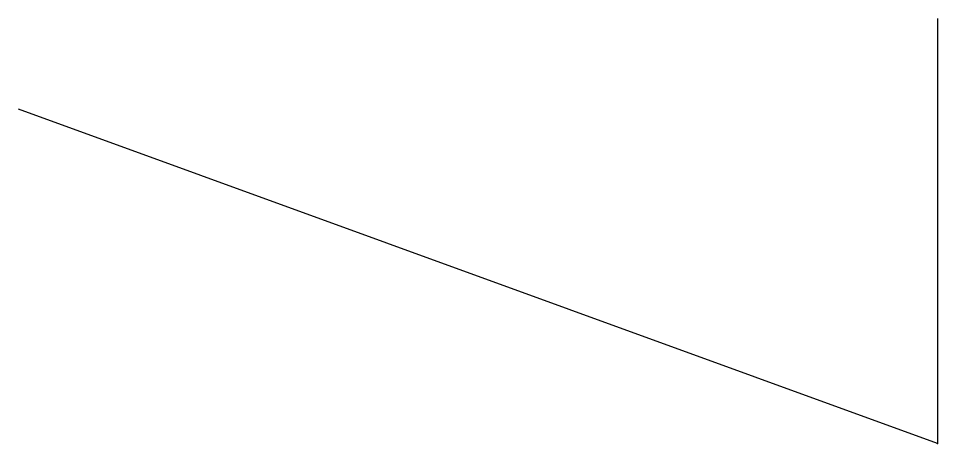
# Model space of a CAD drawing. Header units: millimetres. Extents: x -76.1 to 0, y 0 to 35.2.
import ezdxf

# ---------------------------------------------------------------- set-up
doc = ezdxf.new("R2010")
doc.units = ezdxf.units.MM
doc.layers.get('0').update_dxf_attribs({"linetype": 'CONTINUOUS'})

msp = doc.modelspace()

# ---------------------------------------------------------------- linework, layer by layer
for p, q in [((0, 35.2), (0, 0)), ((0, 0), (-76.051, 27.68))]:
    msp.add_line(p, q)
msp.add_point((0, 0))

doc.saveas('drawing.dxf')
